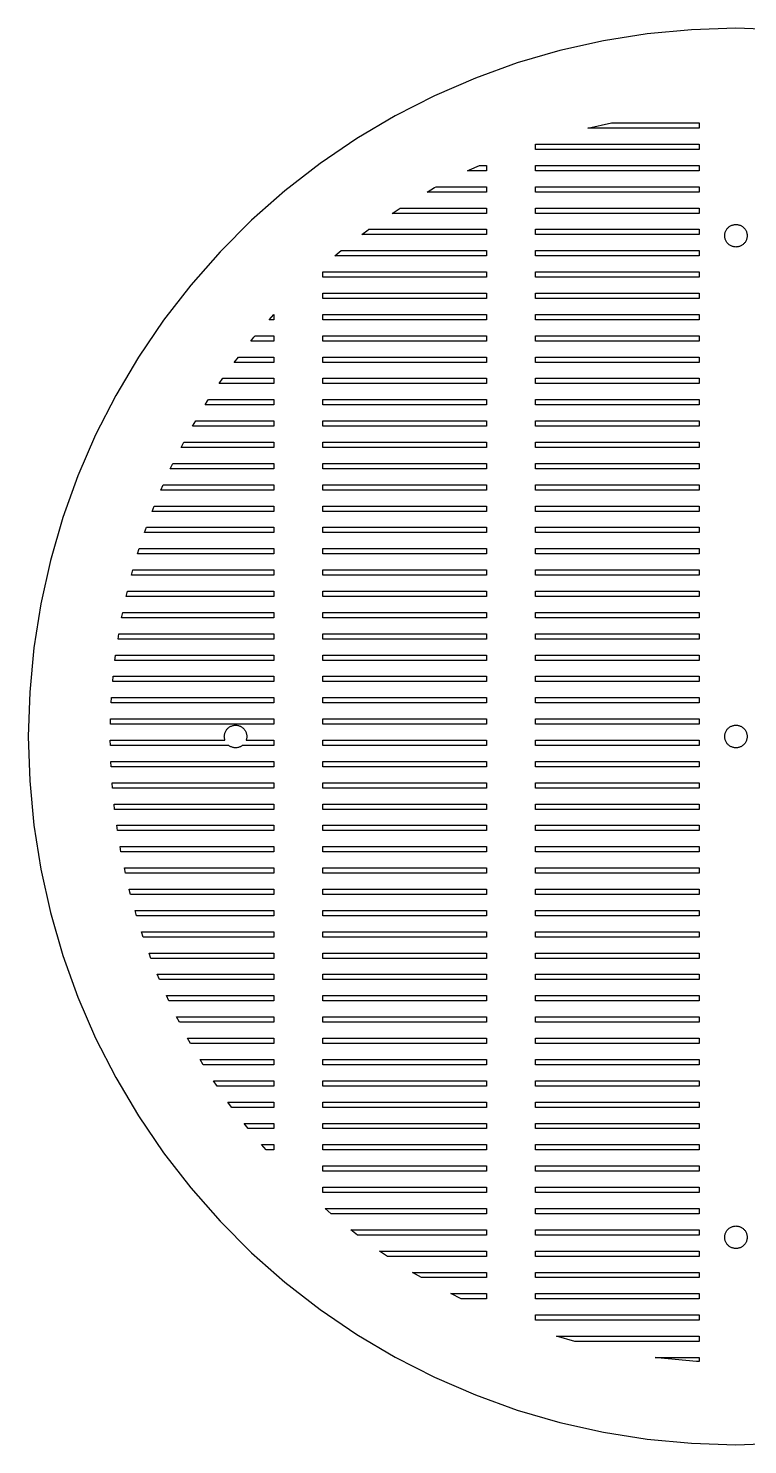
# Model space of a CAD drawing. Header units: metres. Extents: x -173 to 173, y -173 to 173.
# Drawn here: x -173 to 2.9, y -173 to 173 of the extents above; entities that cross this region are included whole.
import ezdxf

# ---------------------------------------------------------------- set-up
doc = ezdxf.new("R2010")
doc.units = ezdxf.units.M

msp = doc.modelspace()

# ---------------------------------------------------------------- linework, layer by layer
for p, q in [((0, 173), (-10.8627, 172.659)), ((10.8627, 172.659), (0, 173)), ((-32.417, 169.936), (-43.0233, 167.565)), ((-21.6826, 171.636), (-32.417, 169.936)), ((-10.8627, 172.659), (-21.6826, 171.636)), ((-43.0233, 167.565), (-53.4599, 164.533)), ((-53.4599, 164.533), (-63.6855, 160.851)), ((-63.6855, 160.851), (-73.6598, 156.535)), ((-73.6598, 156.535), (-83.3434, 151.601)), ((-83.3434, 151.601), (-92.698, 146.069)), ((-36.2297, 148.6), (-30.4139, 149.9)), ((-30.4139, 149.9), (-9, 149.9)), ((-9, 149.9), (-9, 148.6)), ((-92.698, 146.069), (-101.687, 139.96)), ((-9, 148.6), (-36.2297, 148.6)), ((-49, 143.4), (-49, 144.7)), ((-49, 144.7), (-9, 144.7)), ((-9, 143.4), (-49, 143.4)), ((-9, 144.7), (-9, 143.4)), ((-101.687, 139.96), (-110.274, 133.299)), ((-65.6124, 138.2), (-65.1442, 138.439)), ((-65.1442, 138.439), (-62.6913, 139.5)), ((-62.6913, 139.5), (-61, 139.5)), ((-61, 139.5), (-61, 138.2)), ((-49, 138.2), (-49, 139.5)), ((-49, 139.5), (-9, 139.5)), ((-9, 139.5), (-9, 138.2)), ((-61, 138.2), (-65.6124, 138.2)), ((-9, 138.2), (-49, 138.2)), ((-110.274, 133.299), (-118.427, 126.112)), ((-75.5259, 133), (-73.7083, 134.075)), ((-61, 133), (-75.5259, 133)), ((-73.7083, 134.075), (-73.2666, 134.3)), ((-73.2666, 134.3), (-61, 134.3)), ((-61, 134.3), (-61, 133)), ((-49, 133), (-49, 134.3)), ((-49, 134.3), (-9, 134.3)), ((-9, 133), (-49, 133)), ((-9, 134.3), (-9, 133)), ((-84.0153, 127.8), (-82.1024, 129.1)), ((-82.1024, 129.1), (-61, 129.1)), ((-61, 129.1), (-61, 127.8)), ((-49, 127.8), (-49, 129.1)), ((-49, 129.1), (-9, 129.1)), ((-9, 129.1), (-9, 127.8)), ((-118.427, 126.112), (-126.112, 118.427)), ((-61, 127.8), (-84.0153, 127.8)), ((-9, 127.8), (-49, 127.8)), ((-1.61641, 124.554), (-1.47351, 124.651)), ((-1.47351, 124.651), (-1.32481, 124.739)), ((-1.32481, 124.739), (-1.17088, 124.818)), ((-1.17088, 124.818), (-1.01233, 124.886)), ((-1.01233, 124.886), (-0.849792, 124.945)), ((-0.849792, 124.945), (-0.683884, 124.993)), ((-0.683884, 124.993), (-0.515289, 125.031)), ((-0.515289, 125.031), (-0.344666, 125.058)), ((-0.344666, 125.058), (-0.172668, 125.074)), ((-0.172668, 125.074), (0, 125.079)), ((0, 125.079), (0.172668, 125.074)), ((0.172668, 125.074), (0.344666, 125.058)), ((0.344666, 125.058), (0.515289, 125.031)), ((0.515289, 125.031), (0.683884, 124.993)), ((0.683884, 124.993), (0.849792, 124.945)), ((0.849792, 124.945), (1.01233, 124.886)), ((1.01233, 124.886), (1.17088, 124.818)), ((1.17088, 124.818), (1.32481, 124.739)), ((1.32481, 124.739), (1.47351, 124.651)), ((1.47351, 124.651), (1.61641, 124.554)), ((-91.4519, 122.6), (-89.9311, 123.78)), ((-61, 122.6), (-91.4519, 122.6)), ((-89.9311, 123.78), (-89.754, 123.9)), ((-89.754, 123.9), (-61, 123.9)), ((-61, 123.9), (-61, 122.6)), ((-49, 122.6), (-49, 123.9)), ((-49, 123.9), (-9, 123.9)), ((-9, 122.6), (-49, 122.6)), ((-9, 123.9), (-9, 122.6)), ((-2.75, 122.329), (-2.74457, 122.502)), ((-2.74457, 122.157), (-2.75, 122.329)), ((-2.74457, 122.502), (-2.7283, 122.674)), ((-2.7283, 121.985), (-2.74457, 122.157)), ((-2.7283, 122.674), (-2.70128, 122.845)), ((-2.70128, 121.814), (-2.7283, 121.985)), ((-2.70128, 122.845), (-2.66359, 123.013)), ((-2.66359, 121.646), (-2.70128, 121.814)), ((-2.66359, 123.013), (-2.6154, 123.179)), ((-2.6154, 121.48), (-2.66359, 121.646)), ((-2.6154, 123.179), (-2.55688, 123.342)), ((-2.55688, 121.317), (-2.6154, 121.48)), ((-2.55688, 123.342), (-2.48827, 123.5)), ((-2.48827, 121.159), (-2.55688, 121.317)), ((-2.48827, 123.5), (-2.40984, 123.654)), ((-2.40984, 121.005), (-2.48827, 121.159)), ((-2.40984, 123.654), (-2.3219, 123.803)), ((-2.3219, 123.803), (-2.22479, 123.946)), ((-2.22479, 123.946), (-2.1189, 124.082)), ((-2.1189, 124.082), (-2.00465, 124.212)), ((-2.00465, 124.212), (-1.88249, 124.334)), ((-1.88249, 124.334), (-1.75291, 124.448)), ((-1.75291, 124.448), (-1.61641, 124.554)), ((1.61641, 124.554), (1.75291, 124.448)), ((1.75291, 124.448), (1.88249, 124.334)), ((1.88249, 124.334), (2.00465, 124.212)), ((2.00465, 124.212), (2.1189, 124.082)), ((2.1189, 124.082), (2.22479, 123.946)), ((2.22479, 123.946), (2.3219, 123.803)), ((2.3219, 123.803), (2.40984, 123.654)), ((2.40984, 123.654), (2.48827, 123.5)), ((2.48827, 121.159), (2.40984, 121.005)), ((2.48827, 123.5), (2.55688, 123.342)), ((2.55688, 121.317), (2.48827, 121.159)), ((2.55688, 123.342), (2.6154, 123.179)), ((2.6154, 121.48), (2.55688, 121.317)), ((2.6154, 123.179), (2.66359, 123.013)), ((2.66359, 121.646), (2.6154, 121.48)), ((2.66359, 123.013), (2.70128, 122.845)), ((2.70128, 121.814), (2.66359, 121.646)), ((2.70128, 122.845), (2.7283, 122.674)), ((2.7283, 121.985), (2.70128, 121.814)), ((2.7283, 122.674), (2.74457, 122.502)), ((2.74457, 122.157), (2.7283, 121.985)), ((2.74457, 122.502), (2.75, 122.329)), ((2.75, 122.329), (2.74457, 122.157)), ((-126.112, 118.427), (-133.299, 110.274)), ((-98.08, 117.4), (-97.5259, 117.889)), ((-97.5259, 117.889), (-96.4797, 118.7)), ((-96.4797, 118.7), (-61, 118.7)), ((-61, 118.7), (-61, 117.4)), ((-49, 117.4), (-49, 118.7)), ((-49, 118.7), (-9, 118.7)), ((-9, 118.7), (-9, 117.4)), ((-2.3219, 120.856), (-2.40984, 121.005)), ((-2.22479, 120.713), (-2.3219, 120.856)), ((-2.1189, 120.577), (-2.22479, 120.713)), ((-2.00465, 120.447), (-2.1189, 120.577)), ((-1.88249, 120.325), (-2.00465, 120.447)), ((-1.75291, 120.211), (-1.88249, 120.325)), ((-1.61641, 120.105), (-1.75291, 120.211)), ((-1.47351, 120.008), (-1.61641, 120.105)), ((-1.32481, 119.92), (-1.47351, 120.008)), ((-1.17088, 119.841), (-1.32481, 119.92)), ((-1.01233, 119.773), (-1.17088, 119.841)), ((-0.849792, 119.714), (-1.01233, 119.773)), ((-0.683884, 119.666), (-0.849792, 119.714)), ((-0.515289, 119.628), (-0.683884, 119.666)), ((-0.344666, 119.601), (-0.515289, 119.628)), ((-0.172668, 119.585), (-0.344666, 119.601)), ((0, 119.579), (-0.172668, 119.585)), ((0.172668, 119.585), (0, 119.579)), ((0.344666, 119.601), (0.172668, 119.585)), ((0.515289, 119.628), (0.344666, 119.601)), ((0.683884, 119.666), (0.515289, 119.628)), ((0.849792, 119.714), (0.683884, 119.666)), ((1.01233, 119.773), (0.849792, 119.714)), ((1.17088, 119.841), (1.01233, 119.773)), ((1.32481, 119.92), (1.17088, 119.841)), ((1.47351, 120.008), (1.32481, 119.92)), ((1.61641, 120.105), (1.47351, 120.008)), ((1.75291, 120.211), (1.61641, 120.105)), ((1.88249, 120.325), (1.75291, 120.211)), ((2.00465, 120.447), (1.88249, 120.325)), ((2.1189, 120.577), (2.00465, 120.447)), ((2.22479, 120.713), (2.1189, 120.577)), ((2.3219, 120.856), (2.22479, 120.713)), ((2.40984, 121.005), (2.3219, 120.856)), ((-61, 117.4), (-98.08, 117.4)), ((-9, 117.4), (-49, 117.4)), ((-101, 112.2), (-101, 113.5)), ((-101, 113.5), (-61, 113.5)), ((-61, 112.2), (-101, 112.2)), ((-61, 113.5), (-61, 112.2)), ((-49, 112.2), (-49, 113.5)), ((-49, 113.5), (-9, 113.5)), ((-9, 112.2), (-49, 112.2)), ((-9, 113.5), (-9, 112.2)), ((-133.299, 110.274), (-139.96, 101.687)), ((-101, 107), (-101, 108.3)), ((-101, 108.3), (-61, 108.3)), ((-61, 108.3), (-61, 107)), ((-49, 107), (-49, 108.3)), ((-49, 108.3), (-9, 108.3)), ((-9, 108.3), (-9, 107)), ((-61, 107), (-101, 107)), ((-9, 107), (-49, 107)), ((-139.96, 101.687), (-146.069, 92.698)), ((-114.12, 101.8), (-113, 103.071)), ((-113, 101.8), (-114.12, 101.8)), ((-113, 103.071), (-113, 101.8)), ((-101, 101.8), (-101, 103.1)), ((-101, 103.1), (-61, 103.1)), ((-61, 101.8), (-101, 101.8)), ((-61, 103.1), (-61, 101.8)), ((-49, 101.8), (-49, 103.1)), ((-49, 103.1), (-9, 103.1)), ((-9, 101.8), (-49, 101.8)), ((-9, 103.1), (-9, 101.8)), ((-118.607, 96.6), (-117.889, 97.5259)), ((-117.889, 97.5259), (-117.559, 97.9)), ((-117.559, 97.9), (-113, 97.9)), ((-113, 97.9), (-113, 96.6)), ((-101, 96.6), (-101, 97.9)), ((-101, 97.9), (-61, 97.9)), ((-61, 97.9), (-61, 96.6)), ((-49, 96.6), (-49, 97.9)), ((-49, 97.9), (-9, 97.9)), ((-9, 97.9), (-9, 96.6)), ((-113, 96.6), (-118.607, 96.6)), ((-61, 96.6), (-101, 96.6)), ((-9, 96.6), (-49, 96.6)), ((-146.069, 92.698), (-151.601, 83.3434)), ((-122.64, 91.4), (-121.632, 92.7)), ((-113, 91.4), (-122.64, 91.4)), ((-121.632, 92.7), (-113, 92.7)), ((-113, 92.7), (-113, 91.4)), ((-101, 91.4), (-101, 92.7)), ((-101, 92.7), (-61, 92.7)), ((-61, 91.4), (-101, 91.4)), ((-61, 92.7), (-61, 91.4)), ((-49, 91.4), (-49, 92.7)), ((-49, 92.7), (-9, 92.7)), ((-9, 91.4), (-49, 91.4)), ((-9, 92.7), (-9, 91.4)), ((-126.315, 86.2), (-125.432, 87.5)), ((-125.432, 87.5), (-113, 87.5)), ((-113, 87.5), (-113, 86.2)), ((-101, 86.2), (-101, 87.5)), ((-101, 87.5), (-61, 87.5)), ((-61, 87.5), (-61, 86.2)), ((-49, 86.2), (-49, 87.5)), ((-49, 87.5), (-9, 87.5)), ((-9, 87.5), (-9, 86.2)), ((-151.601, 83.3434), (-156.535, 73.6598)), ((-113, 86.2), (-126.315, 86.2)), ((-61, 86.2), (-101, 86.2)), ((-9, 86.2), (-49, 86.2)), ((-129.763, 81), (-129.182, 81.9815)), ((-113, 81), (-129.763, 81)), ((-129.182, 81.9815), (-128.966, 82.3)), ((-128.966, 82.3), (-113, 82.3)), ((-113, 82.3), (-113, 81)), ((-101, 81), (-101, 82.3)), ((-101, 82.3), (-61, 82.3)), ((-61, 81), (-101, 81)), ((-61, 82.3), (-61, 81)), ((-49, 81), (-49, 82.3)), ((-49, 82.3), (-9, 82.3)), ((-9, 81), (-49, 81)), ((-9, 82.3), (-9, 81)), ((-132.838, 75.8), (-132.069, 77.1)), ((-132.069, 77.1), (-113, 77.1)), ((-113, 77.1), (-113, 75.8)), ((-101, 75.8), (-101, 77.1)), ((-101, 77.1), (-61, 77.1)), ((-61, 77.1), (-61, 75.8)), ((-49, 75.8), (-49, 77.1)), ((-49, 77.1), (-9, 77.1)), ((-9, 77.1), (-9, 75.8)), ((-156.535, 73.6598), (-160.851, 63.6855)), ((-113, 75.8), (-132.838, 75.8)), ((-61, 75.8), (-101, 75.8)), ((-9, 75.8), (-49, 75.8)), ((-135.659, 70.6), (-134.996, 71.9)), ((-113, 70.6), (-135.659, 70.6)), ((-134.996, 71.9), (-113, 71.9)), ((-113, 71.9), (-113, 70.6)), ((-101, 70.6), (-101, 71.9)), ((-101, 71.9), (-61, 71.9)), ((-61, 70.6), (-101, 70.6)), ((-61, 71.9), (-61, 70.6)), ((-49, 70.6), (-49, 71.9)), ((-49, 71.9), (-9, 71.9)), ((-9, 70.6), (-49, 70.6)), ((-9, 71.9), (-9, 70.6)), ((-138.308, 65.4), (-137.646, 66.7)), ((-137.646, 66.7), (-113, 66.7)), ((-113, 66.7), (-113, 65.4)), ((-101, 65.4), (-101, 66.7)), ((-101, 66.7), (-61, 66.7)), ((-61, 66.7), (-61, 65.4)), ((-49, 65.4), (-49, 66.7)), ((-49, 66.7), (-9, 66.7)), ((-9, 66.7), (-9, 65.4)), ((-160.851, 63.6855), (-164.533, 53.4599)), ((-113, 65.4), (-138.308, 65.4)), ((-61, 65.4), (-101, 65.4)), ((-9, 65.4), (-49, 65.4)), ((-140.578, 60.2), (-140.016, 61.5)), ((-113, 60.2), (-140.578, 60.2)), ((-140.016, 61.5), (-113, 61.5)), ((-113, 61.5), (-113, 60.2)), ((-101, 60.2), (-101, 61.5)), ((-101, 61.5), (-61, 61.5)), ((-61, 60.2), (-101, 60.2)), ((-61, 61.5), (-61, 60.2)), ((-49, 60.2), (-49, 61.5)), ((-49, 61.5), (-9, 61.5)), ((-9, 60.2), (-49, 60.2)), ((-9, 61.5), (-9, 60.2)), ((-142.732, 55), (-142.264, 56.3)), ((-142.264, 56.3), (-113, 56.3)), ((-113, 56.3), (-113, 55)), ((-101, 55), (-101, 56.3)), ((-101, 56.3), (-61, 56.3)), ((-61, 56.3), (-61, 55)), ((-49, 55), (-49, 56.3)), ((-49, 56.3), (-9, 56.3)), ((-9, 56.3), (-9, 55)), ((-164.533, 53.4599), (-167.565, 43.0233)), ((-113, 55), (-142.732, 55)), ((-61, 55), (-101, 55)), ((-9, 55), (-49, 55)), ((-144.604, 49.8), (-144.136, 51.1)), ((-113, 49.8), (-144.604, 49.8)), ((-144.136, 51.1), (-113, 51.1)), ((-113, 51.1), (-113, 49.8)), ((-101, 49.8), (-101, 51.1)), ((-101, 51.1), (-61, 51.1)), ((-61, 49.8), (-101, 49.8)), ((-61, 51.1), (-61, 49.8)), ((-49, 49.8), (-49, 51.1)), ((-49, 51.1), (-9, 51.1)), ((-9, 49.8), (-49, 49.8)), ((-9, 51.1), (-9, 49.8)), ((-146.29, 44.6), (-145.912, 45.9)), ((-145.912, 45.9), (-113, 45.9)), ((-113, 45.9), (-113, 44.6)), ((-101, 44.6), (-101, 45.9)), ((-101, 45.9), (-61, 45.9)), ((-61, 45.9), (-61, 44.6)), ((-49, 45.9), (-9, 45.9)), ((-49, 44.6), (-49, 45.9)), ((-9, 45.9), (-9, 44.6)), ((-167.565, 43.0233), (-169.936, 32.417)), ((-113, 44.6), (-146.29, 44.6)), ((-61, 44.6), (-101, 44.6)), ((-9, 44.6), (-49, 44.6)), ((-147.801, 39.4), (-147.423, 40.7)), ((-113, 39.4), (-147.801, 39.4)), ((-147.423, 40.7), (-113, 40.7)), ((-113, 40.7), (-113, 39.4)), ((-101, 39.4), (-101, 40.7)), ((-101, 40.7), (-61, 40.7)), ((-61, 39.4), (-101, 39.4)), ((-61, 40.7), (-61, 39.4)), ((-49, 39.4), (-49, 40.7)), ((-49, 40.7), (-9, 40.7)), ((-9, 39.4), (-49, 39.4)), ((-9, 40.7), (-9, 39.4)), ((-149.054, 34.2), (-148.763, 35.5)), ((-148.763, 35.5), (-113, 35.5)), ((-113, 35.5), (-113, 34.2)), ((-101, 34.2), (-101, 35.5)), ((-101, 35.5), (-61, 35.5)), ((-61, 35.5), (-61, 34.2)), ((-49, 34.2), (-49, 35.5)), ((-49, 35.5), (-9, 35.5)), ((-9, 35.5), (-9, 34.2)), ((-169.936, 32.417), (-171.636, 21.6826)), ((-113, 34.2), (-149.054, 34.2)), ((-61, 34.2), (-101, 34.2)), ((-9, 34.2), (-49, 34.2)), ((-150.216, 29), (-149.925, 30.3)), ((-113, 29), (-150.216, 29)), ((-149.925, 30.3), (-113, 30.3)), ((-113, 30.3), (-113, 29)), ((-101, 29), (-101, 30.3)), ((-101, 30.3), (-61, 30.3)), ((-61, 29), (-101, 29)), ((-61, 30.3), (-61, 29)), ((-49, 29), (-49, 30.3)), ((-49, 30.3), (-9, 30.3)), ((-9, 29), (-49, 29)), ((-9, 30.3), (-9, 29)), ((-151.061, 23.8), (-150.855, 25.1)), ((-150.855, 25.1), (-113, 25.1)), ((-113, 25.1), (-113, 23.8)), ((-101, 23.8), (-101, 25.1)), ((-101, 25.1), (-61, 25.1)), ((-61, 25.1), (-61, 23.8)), ((-49, 23.8), (-49, 25.1)), ((-49, 25.1), (-9, 25.1)), ((-9, 25.1), (-9, 23.8)), ((-171.636, 21.6826), (-172.659, 10.8627)), ((-113, 23.8), (-151.061, 23.8)), ((-61, 23.8), (-101, 23.8)), ((-9, 23.8), (-49, 23.8)), ((-151.848, 18.6), (-151.794, 19.176)), ((-113, 18.6), (-151.848, 18.6)), ((-151.794, 19.176), (-151.679, 19.9)), ((-151.679, 19.9), (-113, 19.9)), ((-113, 19.9), (-113, 18.6)), ((-101, 19.9), (-61, 19.9)), ((-101, 18.6), (-101, 19.9)), ((-61, 18.6), (-101, 18.6)), ((-61, 19.9), (-61, 18.6)), ((-49, 18.6), (-49, 19.9)), ((-49, 19.9), (-9, 19.9)), ((-9, 18.6), (-49, 18.6)), ((-9, 19.9), (-9, 18.6)), ((-152.34, 13.4), (-152.217, 14.7)), ((-152.217, 14.7), (-113, 14.7)), ((-113, 14.7), (-113, 13.4)), ((-101, 14.7), (-61, 14.7)), ((-101, 13.4), (-101, 14.7)), ((-61, 14.7), (-61, 13.4)), ((-49, 13.4), (-49, 14.7)), ((-49, 14.7), (-9, 14.7)), ((-9, 14.7), (-9, 13.4)), ((-172.659, 10.8627), (-173, 0)), ((-113, 13.4), (-152.34, 13.4)), ((-61, 13.4), (-101, 13.4)), ((-9, 13.4), (-49, 13.4)), ((-152.742, 8.2), (-152.701, 9.5)), ((-113, 8.2), (-152.742, 8.2)), ((-152.701, 9.5), (-113, 9.5)), ((-113, 9.5), (-113, 8.2)), ((-101, 8.2), (-101, 9.5)), ((-101, 9.5), (-61, 9.5)), ((-61, 8.2), (-101, 8.2)), ((-61, 9.5), (-61, 8.2)), ((-49, 8.2), (-49, 9.5)), ((-49, 9.5), (-9, 9.5)), ((-9, 8.2), (-49, 8.2)), ((-9, 9.5), (-9, 8.2)), ((-152.906, 3), (-152.865, 4.29999)), ((-152.865, 4.29999), (-113, 4.29999)), ((-113, 4.29999), (-113, 3)), ((-101, 3), (-101, 4.29999)), ((-101, 4.29999), (-61, 4.29999)), ((-61, 4.29999), (-61, 3)), ((-49, 3), (-49, 4.29999)), ((-49, 4.29999), (-9, 4.29999)), ((-9, 4.29999), (-9, 3)), ((-173, 0), (-172.659, -10.8627)), ((-113, 3), (-152.906, 3)), ((-125.079, 0), (-125.074, 0.172668)), ((-125.074, -0.172668), (-125.079, 0)), ((-125.074, 0.172668), (-125.058, 0.344666)), ((-125.058, 0.344666), (-125.031, 0.515289)), ((-125.031, 0.515289), (-124.993, 0.683884)), ((-124.993, 0.683884), (-124.945, 0.849792)), ((-124.945, 0.849792), (-124.886, 1.01233)), ((-124.886, 1.01233), (-124.818, 1.17088)), ((-124.818, 1.17088), (-124.739, 1.32481)), ((-124.739, 1.32481), (-124.651, 1.47351)), ((-124.651, 1.47351), (-124.554, 1.61641)), ((-124.554, 1.61641), (-124.448, 1.75291)), ((-124.448, 1.75291), (-124.334, 1.88249)), ((-124.334, 1.88249), (-124.212, 2.00465)), ((-124.212, 2.00465), (-124.082, 2.1189)), ((-124.082, 2.1189), (-123.946, 2.22479)), ((-123.946, 2.22479), (-123.803, 2.3219)), ((-123.803, 2.3219), (-123.654, 2.40984)), ((-123.654, 2.40984), (-123.5, 2.48827)), ((-123.5, 2.48827), (-123.342, 2.55688)), ((-123.342, 2.55688), (-123.179, 2.6154)), ((-123.179, 2.6154), (-123.013, 2.66359)), ((-123.013, 2.66359), (-122.845, 2.70128)), ((-122.845, 2.70128), (-122.674, 2.7283)), ((-122.674, 2.7283), (-122.502, 2.74457)), ((-122.502, 2.74457), (-122.329, 2.75)), ((-122.329, 2.75), (-122.157, 2.74457)), ((-122.157, 2.74457), (-121.985, 2.7283)), ((-121.985, 2.7283), (-121.814, 2.70128)), ((-121.814, 2.70128), (-121.646, 2.66359)), ((-121.646, 2.66359), (-121.48, 2.6154)), ((-121.48, 2.6154), (-121.317, 2.55688)), ((-121.317, 2.55688), (-121.159, 2.48827)), ((-121.159, 2.48827), (-121.005, 2.40984)), ((-121.005, 2.40984), (-120.856, 2.3219)), ((-120.856, 2.3219), (-120.713, 2.22479)), ((-120.713, 2.22479), (-120.577, 2.1189)), ((-120.577, 2.1189), (-120.447, 2.00465)), ((-120.447, 2.00465), (-120.325, 1.88249)), ((-120.325, 1.88249), (-120.211, 1.75291)), ((-120.211, 1.75291), (-120.105, 1.61641)), ((-120.105, 1.61641), (-120.008, 1.47351)), ((-120.008, 1.47351), (-119.92, 1.32481)), ((-119.92, 1.32481), (-119.841, 1.17088)), ((-119.841, 1.17088), (-119.773, 1.01233)), ((-119.773, 1.01233), (-119.714, 0.849792)), ((-119.714, 0.849792), (-119.666, 0.683884)), ((-119.666, 0.683884), (-119.628, 0.515289)), ((-119.628, 0.515289), (-119.601, 0.344666)), ((-119.601, 0.344666), (-119.585, 0.172668)), ((-119.585, 0.172668), (-119.579, 0)), ((-119.579, 0), (-119.585, -0.172668)), ((-61, 3), (-101, 3)), ((-9, 3), (-49, 3)), ((-2.75, 0), (-2.74457, 0.172668)), ((-2.74457, -0.172668), (-2.75, 0)), ((-2.74457, 0.172668), (-2.7283, 0.344666)), ((-2.7283, 0.344666), (-2.70128, 0.515289)), ((-2.70128, 0.515289), (-2.66359, 0.683884)), ((-2.66359, 0.683884), (-2.6154, 0.849792)), ((-2.6154, 0.849792), (-2.55688, 1.01233)), ((-2.55688, 1.01233), (-2.48827, 1.17088)), ((-2.48827, 1.17088), (-2.40984, 1.32481)), ((-2.40984, 1.32481), (-2.3219, 1.47351)), ((-2.3219, 1.47351), (-2.22479, 1.61641)), ((-2.22479, 1.61641), (-2.1189, 1.75291)), ((-2.1189, 1.75291), (-2.00465, 1.88249)), ((-2.00465, 1.88249), (-1.88249, 2.00465)), ((-1.88249, 2.00465), (-1.75291, 2.1189)), ((-1.75291, 2.1189), (-1.61641, 2.22479)), ((-1.61641, 2.22479), (-1.47351, 2.3219)), ((-1.47351, 2.3219), (-1.32481, 2.40984)), ((-1.32481, 2.40984), (-1.17088, 2.48827)), ((-1.17088, 2.48827), (-1.01233, 2.55688)), ((-1.01233, 2.55688), (-0.849792, 2.6154)), ((-0.849792, 2.6154), (-0.683884, 2.66359)), ((-0.683884, 2.66359), (-0.515289, 2.70128)), ((-0.515289, 2.70128), (-0.344666, 2.7283)), ((-0.344666, 2.7283), (-0.172668, 2.74457)), ((-0.172668, 2.74457), (0, 2.75)), ((0, 2.75), (0.172668, 2.74457)), ((0.172668, 2.74457), (0.344666, 2.7283)), ((0.344666, 2.7283), (0.515289, 2.70128)), ((0.515289, 2.70128), (0.683884, 2.66359)), ((0.683884, 2.66359), (0.849792, 2.6154)), ((0.849792, 2.6154), (1.01233, 2.55688)), ((1.01233, 2.55688), (1.17088, 2.48827)), ((1.17088, 2.48827), (1.32481, 2.40984)), ((1.32481, 2.40984), (1.47351, 2.3219)), ((1.47351, 2.3219), (1.61641, 2.22479)), ((1.61641, 2.22479), (1.75291, 2.1189)), ((1.75291, 2.1189), (1.88249, 2.00465)), ((1.88249, 2.00465), (2.00465, 1.88249)), ((2.00465, 1.88249), (2.1189, 1.75291)), ((2.1189, 1.75291), (2.22479, 1.61641)), ((2.22479, 1.61641), (2.3219, 1.47351)), ((2.3219, 1.47351), (2.40984, 1.32481)), ((2.40984, 1.32481), (2.48827, 1.17088)), ((2.48827, 1.17088), (2.55688, 1.01233)), ((2.55688, 1.01233), (2.6154, 0.849792)), ((2.6154, 0.849792), (2.66359, 0.683884)), ((2.66359, 0.683884), (2.70128, 0.515289)), ((2.70128, 0.515289), (2.7283, 0.344666)), ((2.7283, 0.344666), (2.74457, 0.172668)), ((2.74457, 0.172668), (2.75, 0)), ((2.75, 0), (2.74457, -0.172668)), ((-152.931, -2.2), (-152.972, -0.899994)), ((-152.972, -0.899994), (-124.927, -0.899994)), ((-123.978, -2.2), (-152.931, -2.2)), ((-125.058, -0.344666), (-125.074, -0.172668)), ((-125.031, -0.515289), (-125.058, -0.344666)), ((-124.993, -0.683884), (-125.031, -0.515289)), ((-124.945, -0.849792), (-124.993, -0.683884)), ((-124.927, -0.899994), (-124.945, -0.849792)), ((-123.946, -2.22479), (-123.978, -2.2)), ((-123.803, -2.3219), (-123.946, -2.22479)), ((-123.654, -2.40984), (-123.803, -2.3219)), ((-123.5, -2.48827), (-123.654, -2.40984)), ((-123.342, -2.55688), (-123.5, -2.48827)), ((-123.179, -2.6154), (-123.342, -2.55688)), ((-123.013, -2.66359), (-123.179, -2.6154)), ((-122.845, -2.70128), (-123.013, -2.66359)), ((-122.674, -2.7283), (-122.845, -2.70128)), ((-122.502, -2.74457), (-122.674, -2.7283)), ((-122.329, -2.75), (-122.502, -2.74457)), ((-122.157, -2.74457), (-122.329, -2.75)), ((-121.985, -2.7283), (-122.157, -2.74457)), ((-121.814, -2.70128), (-121.985, -2.7283)), ((-121.646, -2.66359), (-121.814, -2.70128)), ((-121.48, -2.6154), (-121.646, -2.66359)), ((-121.317, -2.55688), (-121.48, -2.6154)), ((-121.159, -2.48827), (-121.317, -2.55688)), ((-121.005, -2.40984), (-121.159, -2.48827)), ((-120.856, -2.3219), (-121.005, -2.40984)), ((-120.713, -2.22479), (-120.856, -2.3219)), ((-120.681, -2.2), (-120.713, -2.22479)), ((-113, -2.2), (-120.681, -2.2)), ((-119.714, -0.849792), (-119.732, -0.899994)), ((-119.732, -0.899994), (-113, -0.899994)), ((-119.666, -0.683884), (-119.714, -0.849792)), ((-119.628, -0.515289), (-119.666, -0.683884)), ((-119.601, -0.344666), (-119.628, -0.515289)), ((-119.585, -0.172668), (-119.601, -0.344666)), ((-113, -0.899994), (-113, -2.2)), ((-101, -2.2), (-101, -0.899994)), ((-101, -0.899994), (-61, -0.899994)), ((-61, -2.2), (-101, -2.2)), ((-61, -0.899994), (-61, -2.2)), ((-49, -2.2), (-49, -0.899994)), ((-49, -0.899994), (-9, -0.899994)), ((-9, -2.2), (-49, -2.2)), ((-9, -0.899994), (-9, -2.2)), ((-2.7283, -0.344666), (-2.74457, -0.172668)), ((-2.70128, -0.515289), (-2.7283, -0.344666)), ((-2.66359, -0.683884), (-2.70128, -0.515289)), ((-2.6154, -0.849792), (-2.66359, -0.683884)), ((-2.55688, -1.01233), (-2.6154, -0.849792)), ((-2.48827, -1.17088), (-2.55688, -1.01233)), ((-2.40984, -1.32481), (-2.48827, -1.17088)), ((-2.3219, -1.47351), (-2.40984, -1.32481)), ((-2.22479, -1.61641), (-2.3219, -1.47351)), ((-2.1189, -1.75291), (-2.22479, -1.61641)), ((-2.00465, -1.88249), (-2.1189, -1.75291)), ((-1.88249, -2.00465), (-2.00465, -1.88249)), ((-1.75291, -2.1189), (-1.88249, -2.00465)), ((-1.61641, -2.22479), (-1.75291, -2.1189)), ((-1.47351, -2.3219), (-1.61641, -2.22479)), ((-1.32481, -2.40984), (-1.47351, -2.3219)), ((-1.17088, -2.48827), (-1.32481, -2.40984)), ((-1.01233, -2.55688), (-1.17088, -2.48827)), ((-0.849792, -2.6154), (-1.01233, -2.55688)), ((-0.683884, -2.66359), (-0.849792, -2.6154)), ((-0.515289, -2.70128), (-0.683884, -2.66359)), ((-0.344666, -2.7283), (-0.515289, -2.70128)), ((-0.172668, -2.74457), (-0.344666, -2.7283)), ((0, -2.75), (-0.172668, -2.74457)), ((0.172668, -2.74457), (0, -2.75)), ((0.344666, -2.7283), (0.172668, -2.74457)), ((0.515289, -2.70128), (0.344666, -2.7283)), ((0.683884, -2.66359), (0.515289, -2.70128)), ((0.849792, -2.6154), (0.683884, -2.66359)), ((1.01233, -2.55688), (0.849792, -2.6154)), ((1.17088, -2.48827), (1.01233, -2.55688)), ((1.32481, -2.40984), (1.17088, -2.48827)), ((1.47351, -2.3219), (1.32481, -2.40984)), ((1.61641, -2.22479), (1.47351, -2.3219)), ((1.75291, -2.1189), (1.61641, -2.22479)), ((1.88249, -2.00465), (1.75291, -2.1189)), ((2.00465, -1.88249), (1.88249, -2.00465)), ((2.1189, -1.75291), (2.00465, -1.88249)), ((2.22479, -1.61641), (2.1189, -1.75291)), ((2.3219, -1.47351), (2.22479, -1.61641)), ((2.40984, -1.32481), (2.3219, -1.47351)), ((2.48827, -1.17088), (2.40984, -1.32481)), ((2.55688, -1.01233), (2.48827, -1.17088)), ((2.6154, -0.849792), (2.55688, -1.01233)), ((2.66359, -0.683884), (2.6154, -0.849792)), ((2.70128, -0.515289), (2.66359, -0.683884)), ((2.7283, -0.344666), (2.70128, -0.515289)), ((2.74457, -0.172668), (2.7283, -0.344666)), ((-152.767, -7.39999), (-152.808, -6.09999)), ((-152.808, -6.09999), (-113, -6.09999)), ((-113, -6.09999), (-113, -7.39999)), ((-101, -7.39999), (-101, -6.09999)), ((-101, -6.09999), (-61, -6.09999)), ((-61, -6.09999), (-61, -7.39999)), ((-49, -7.39999), (-49, -6.09999)), ((-49, -6.09999), (-9, -6.09999)), ((-9, -6.09999), (-9, -7.39999)), ((-113, -7.39999), (-152.767, -7.39999)), ((-61, -7.39999), (-101, -7.39999)), ((-9, -7.39999), (-49, -7.39999)), ((-172.659, -10.8627), (-171.636, -21.6826)), ((-152.415, -12.6), (-152.538, -11.3)), ((-152.538, -11.3), (-113, -11.3)), ((-113, -12.6), (-152.415, -12.6)), ((-113, -11.3), (-113, -12.6)), ((-101, -12.6), (-101, -11.3)), ((-101, -11.3), (-61, -11.3)), ((-61, -12.6), (-101, -12.6)), ((-61, -11.3), (-61, -12.6)), ((-49, -12.6), (-49, -11.3)), ((-49, -11.3), (-9, -11.3)), ((-9, -12.6), (-49, -12.6)), ((-9, -11.3), (-9, -12.6)), ((-151.924, -17.8), (-152.047, -16.5)), ((-152.047, -16.5), (-113, -16.5)), ((-113, -16.5), (-113, -17.8)), ((-101, -17.8), (-101, -16.5)), ((-101, -16.5), (-61, -16.5)), ((-61, -16.5), (-61, -17.8)), ((-49, -17.8), (-49, -16.5)), ((-49, -16.5), (-9, -16.5)), ((-9, -16.5), (-9, -17.8)), ((-113, -17.8), (-151.924, -17.8)), ((-61, -17.8), (-101, -17.8)), ((-9, -17.8), (-49, -17.8)), ((-171.636, -21.6826), (-169.936, -32.417)), ((-151.188, -23), (-151.394, -21.7)), ((-151.394, -21.7), (-113, -21.7)), ((-113, -23), (-151.188, -23)), ((-113, -21.7), (-113, -23)), ((-101, -23), (-101, -21.7)), ((-101, -21.7), (-61, -21.7)), ((-61, -23), (-101, -23)), ((-61, -21.7), (-61, -23)), ((-49, -23), (-49, -21.7)), ((-49, -21.7), (-9, -21.7)), ((-9, -23), (-49, -23)), ((-9, -21.7), (-9, -23)), ((-150.364, -28.2), (-150.57, -26.9)), ((-150.57, -26.9), (-113, -26.9)), ((-113, -26.9), (-113, -28.2)), ((-101, -28.2), (-101, -26.9)), ((-101, -26.9), (-61, -26.9)), ((-61, -26.9), (-61, -28.2)), ((-49, -28.2), (-49, -26.9)), ((-49, -26.9), (-9, -26.9)), ((-9, -26.9), (-9, -28.2)), ((-113, -28.2), (-150.364, -28.2)), ((-61, -28.2), (-101, -28.2)), ((-9, -28.2), (-49, -28.2)), ((-169.936, -32.417), (-167.565, -43.0233)), ((-149.233, -33.4), (-149.523, -32.1)), ((-149.523, -32.1), (-113, -32.1)), ((-113, -33.4), (-149.233, -33.4)), ((-113, -32.1), (-113, -33.4)), ((-101, -33.4), (-101, -32.1)), ((-101, -32.1), (-61, -32.1)), ((-61, -33.4), (-101, -33.4)), ((-61, -32.1), (-61, -33.4)), ((-49, -33.4), (-49, -32.1)), ((-49, -32.1), (-9, -32.1)), ((-9, -33.4), (-49, -33.4)), ((-9, -32.1), (-9, -33.4)), ((-148.193, -38.0495), (-148.361, -37.3)), ((-148.361, -37.3), (-113, -37.3)), ((-148.033, -38.6), (-148.193, -38.0495)), ((-113, -37.3), (-113, -38.6)), ((-101, -38.6), (-101, -37.3)), ((-101, -37.3), (-61, -37.3)), ((-61, -37.3), (-61, -38.6)), ((-49, -38.6), (-49, -37.3)), ((-49, -37.3), (-9, -37.3)), ((-9, -37.3), (-9, -38.6)), ((-113, -38.6), (-148.033, -38.6)), ((-61, -38.6), (-101, -38.6)), ((-9, -38.6), (-49, -38.6)), ((-167.565, -43.0233), (-164.533, -53.4599)), ((-146.523, -43.8), (-146.9, -42.5)), ((-146.9, -42.5), (-113, -42.5)), ((-113, -43.8), (-146.523, -43.8)), ((-113, -42.5), (-113, -43.8)), ((-101, -43.8), (-101, -42.5)), ((-101, -42.5), (-61, -42.5)), ((-61, -43.8), (-101, -43.8)), ((-61, -42.5), (-61, -43.8)), ((-49, -42.5), (-9, -42.5)), ((-49, -43.8), (-49, -42.5)), ((-9, -43.8), (-49, -43.8)), ((-9, -42.5), (-9, -43.8)), ((-144.892, -49), (-145.36, -47.7)), ((-145.36, -47.7), (-113, -47.7)), ((-113, -47.7), (-113, -49)), ((-101, -49), (-101, -47.7)), ((-101, -47.7), (-61, -47.7)), ((-61, -47.7), (-61, -49)), ((-49, -49), (-49, -47.7)), ((-49, -47.7), (-9, -47.7)), ((-9, -47.7), (-9, -49)), ((-113, -49), (-144.892, -49)), ((-61, -49), (-101, -49)), ((-9, -49), (-49, -49)), ((-164.533, -53.4599), (-160.851, -63.6855)), ((-143.02, -54.2), (-143.488, -52.9)), ((-143.488, -52.9), (-113, -52.9)), ((-113, -54.2), (-143.02, -54.2)), ((-113, -52.9), (-113, -54.2)), ((-101, -54.2), (-101, -52.9)), ((-101, -52.9), (-61, -52.9)), ((-61, -54.2), (-101, -54.2)), ((-61, -52.9), (-61, -54.2)), ((-49, -54.2), (-49, -52.9)), ((-49, -52.9), (-9, -52.9)), ((-9, -54.2), (-49, -54.2)), ((-9, -52.9), (-9, -54.2)), ((-140.924, -59.4), (-141.487, -58.1)), ((-141.487, -58.1), (-113, -58.1)), ((-113, -58.1), (-113, -59.4)), ((-101, -59.4), (-101, -58.1)), ((-101, -58.1), (-61, -58.1)), ((-61, -58.1), (-61, -59.4)), ((-49, -59.4), (-49, -58.1)), ((-49, -58.1), (-9, -58.1)), ((-9, -58.1), (-9, -59.4)), ((-113, -59.4), (-140.924, -59.4)), ((-61, -59.4), (-101, -59.4)), ((-9, -59.4), (-49, -59.4)), ((-160.851, -63.6855), (-156.535, -73.6598)), ((-138.674, -64.6), (-139.237, -63.3)), ((-139.237, -63.3), (-113, -63.3)), ((-113, -64.6), (-138.674, -64.6)), ((-113, -63.3), (-113, -64.6)), ((-101, -64.6), (-101, -63.3)), ((-101, -63.3), (-61, -63.3)), ((-61, -64.6), (-101, -64.6)), ((-61, -63.3), (-61, -64.6)), ((-49, -64.6), (-49, -63.3)), ((-49, -63.3), (-9, -63.3)), ((-9, -64.6), (-49, -64.6)), ((-9, -63.3), (-9, -64.6)), ((-136.066, -69.8), (-136.729, -68.5)), ((-136.729, -68.5), (-113, -68.5)), ((-113, -68.5), (-113, -69.8)), ((-101, -69.8), (-101, -68.5)), ((-101, -68.5), (-61, -68.5)), ((-61, -68.5), (-61, -69.8)), ((-49, -69.8), (-49, -68.5)), ((-49, -68.5), (-9, -68.5)), ((-9, -68.5), (-9, -69.8)), ((-113, -69.8), (-136.066, -69.8)), ((-61, -69.8), (-101, -69.8)), ((-9, -69.8), (-49, -69.8)), ((-156.535, -73.6598), (-151.601, -83.3434)), ((-134.075, -73.7083), (-134.079, -73.7)), ((-134.079, -73.7), (-113, -73.7)), ((-133.311, -75), (-134.075, -73.7083)), ((-113, -75), (-133.311, -75)), ((-113, -73.7), (-113, -75)), ((-101, -75), (-101, -73.7)), ((-101, -73.7), (-61, -73.7)), ((-61, -75), (-101, -75)), ((-61, -73.7), (-61, -75)), ((-49, -75), (-49, -73.7)), ((-49, -73.7), (-9, -73.7)), ((-9, -75), (-49, -75)), ((-9, -73.7), (-9, -75)), ((-130.236, -80.2), (-131.005, -78.9)), ((-131.005, -78.9), (-113, -78.9)), ((-113, -78.9), (-113, -80.2)), ((-101, -80.2), (-101, -78.9)), ((-101, -78.9), (-61, -78.9)), ((-61, -78.9), (-61, -80.2)), ((-49, -80.2), (-49, -78.9)), ((-49, -78.9), (-9, -78.9)), ((-9, -78.9), (-9, -80.2)), ((-113, -80.2), (-130.236, -80.2)), ((-61, -80.2), (-101, -80.2)), ((-9, -80.2), (-49, -80.2)), ((-151.601, -83.3434), (-146.069, -92.698)), ((-126.859, -85.4), (-127.742, -84.1)), ((-127.742, -84.1), (-113, -84.1)), ((-113, -85.4), (-126.859, -85.4)), ((-113, -84.1), (-113, -85.4)), ((-101, -85.4), (-101, -84.1)), ((-101, -84.1), (-61, -84.1)), ((-61, -85.4), (-101, -85.4)), ((-61, -84.1), (-61, -85.4)), ((-49, -85.4), (-49, -84.1)), ((-49, -84.1), (-9, -84.1)), ((-9, -85.4), (-49, -85.4)), ((-9, -84.1), (-9, -85.4)), ((-123.78, -89.9311), (-124.209, -89.3)), ((-124.209, -89.3), (-113, -89.3)), ((-123.261, -90.6), (-123.78, -89.9311)), ((-113, -89.3), (-113, -90.6)), ((-101, -90.6), (-101, -89.3)), ((-101, -89.3), (-61, -89.3)), ((-61, -89.3), (-61, -90.6)), ((-49, -90.6), (-49, -89.3)), ((-49, -89.3), (-9, -89.3)), ((-9, -89.3), (-9, -90.6)), ((-146.069, -92.698), (-139.96, -101.687)), ((-113, -90.6), (-123.261, -90.6)), ((-61, -90.6), (-101, -90.6)), ((-9, -90.6), (-49, -90.6)), ((-119.227, -95.8), (-120.236, -94.5)), ((-120.236, -94.5), (-113, -94.5)), ((-113, -95.8), (-119.227, -95.8)), ((-113, -94.5), (-113, -95.8)), ((-101, -95.8), (-101, -94.5)), ((-101, -94.5), (-61, -94.5)), ((-61, -95.8), (-101, -95.8)), ((-61, -94.5), (-61, -95.8)), ((-49, -95.8), (-49, -94.5)), ((-49, -94.5), (-9, -94.5)), ((-9, -95.8), (-49, -95.8)), ((-9, -94.5), (-9, -95.8)), ((-114.826, -101), (-115.972, -99.7)), ((-115.972, -99.7), (-113, -99.7)), ((-113, -99.7), (-113, -101)), ((-101, -101), (-101, -99.7)), ((-101, -99.7), (-61, -99.7)), ((-61, -99.7), (-61, -101)), ((-49, -101), (-49, -99.7)), ((-49, -99.7), (-9, -99.7)), ((-9, -99.7), (-9, -101)), ((-139.96, -101.687), (-133.299, -110.274)), ((-113, -101), (-114.826, -101)), ((-61, -101), (-101, -101)), ((-9, -101), (-49, -101)), ((-101, -106.2), (-101, -104.9)), ((-101, -104.9), (-61, -104.9)), ((-61, -106.2), (-101, -106.2)), ((-61, -104.9), (-61, -106.2)), ((-49, -106.2), (-49, -104.9)), ((-49, -104.9), (-9, -104.9)), ((-9, -106.2), (-49, -106.2)), ((-9, -104.9), (-9, -106.2)), ((-133.299, -110.274), (-126.112, -118.427)), ((-101, -111.4), (-101, -110.1)), ((-101, -110.1), (-61, -110.1)), ((-61, -110.1), (-61, -111.4)), ((-49, -111.4), (-49, -110.1)), ((-49, -110.1), (-9, -110.1)), ((-9, -110.1), (-9, -111.4)), ((-61, -111.4), (-101, -111.4)), ((-9, -111.4), (-49, -111.4)), ((-98.9874, -116.6), (-100.462, -115.3)), ((-100.462, -115.3), (-61, -115.3)), ((-61, -116.6), (-98.9874, -116.6)), ((-61, -115.3), (-61, -116.6)), ((-49, -116.6), (-49, -115.3)), ((-49, -115.3), (-9, -115.3)), ((-9, -116.6), (-49, -116.6)), ((-9, -115.3), (-9, -116.6)), ((-126.112, -118.427), (-118.427, -126.112)), ((-92.4832, -121.8), (-94.1592, -120.5)), ((-94.1592, -120.5), (-61, -120.5)), ((-61, -120.5), (-61, -121.8)), ((-49, -121.8), (-49, -120.5)), ((-49, -120.5), (-9, -120.5)), ((-9, -120.5), (-9, -121.8)), ((-2.48827, -121.159), (-2.40984, -121.005)), ((-2.40984, -121.005), (-2.3219, -120.856)), ((-2.3219, -120.856), (-2.22479, -120.713)), ((-2.22479, -120.713), (-2.1189, -120.577)), ((-2.1189, -120.577), (-2.00465, -120.447)), ((-2.00465, -120.447), (-1.88249, -120.325)), ((-1.88249, -120.325), (-1.75291, -120.211)), ((-1.75291, -120.211), (-1.61641, -120.105)), ((-1.61641, -120.105), (-1.47351, -120.008)), ((-1.47351, -120.008), (-1.32481, -119.92)), ((-1.32481, -119.92), (-1.17088, -119.841)), ((-1.17088, -119.841), (-1.01233, -119.773)), ((-1.01233, -119.773), (-0.849792, -119.714)), ((-0.849792, -119.714), (-0.683884, -119.666)), ((-0.683884, -119.666), (-0.515289, -119.628)), ((-0.515289, -119.628), (-0.344666, -119.601)), ((-0.344666, -119.601), (-0.172668, -119.585)), ((-0.172668, -119.585), (0, -119.579)), ((0, -119.579), (0.172668, -119.585)), ((0.172668, -119.585), (0.344666, -119.601)), ((0.344666, -119.601), (0.515289, -119.628)), ((0.515289, -119.628), (0.683884, -119.666)), ((0.683884, -119.666), (0.849792, -119.714)), ((0.849792, -119.714), (1.01233, -119.773)), ((1.01233, -119.773), (1.17088, -119.841)), ((1.17088, -119.841), (1.32481, -119.92)), ((1.32481, -119.92), (1.47351, -120.008)), ((1.47351, -120.008), (1.61641, -120.105)), ((1.61641, -120.105), (1.75291, -120.211)), ((1.75291, -120.211), (1.88249, -120.325)), ((1.88249, -120.325), (2.00465, -120.447)), ((2.00465, -120.447), (2.1189, -120.577)), ((2.1189, -120.577), (2.22479, -120.713)), ((2.22479, -120.713), (2.3219, -120.856)), ((2.3219, -120.856), (2.40984, -121.005)), ((2.40984, -121.005), (2.48827, -121.159)), ((-61, -121.8), (-92.4832, -121.8)), ((-9, -121.8), (-49, -121.8)), ((-2.75, -122.329), (-2.74457, -122.157)), ((-2.74457, -122.502), (-2.75, -122.329)), ((-2.74457, -122.157), (-2.7283, -121.985)), ((-2.7283, -122.674), (-2.74457, -122.502)), ((-2.7283, -121.985), (-2.70128, -121.814)), ((-2.70128, -122.845), (-2.7283, -122.674)), ((-2.70128, -121.814), (-2.66359, -121.646)), ((-2.66359, -123.013), (-2.70128, -122.845)), ((-2.66359, -121.646), (-2.6154, -121.48)), ((-2.6154, -123.179), (-2.66359, -123.013)), ((-2.6154, -121.48), (-2.55688, -121.317)), ((-2.55688, -123.342), (-2.6154, -123.179)), ((-2.55688, -121.317), (-2.48827, -121.159)), ((-2.48827, -123.5), (-2.55688, -123.342)), ((-2.40984, -123.654), (-2.48827, -123.5)), ((-2.3219, -123.803), (-2.40984, -123.654)), ((-2.22479, -123.946), (-2.3219, -123.803)), ((-2.1189, -124.082), (-2.22479, -123.946)), ((-2.00465, -124.212), (-2.1189, -124.082)), ((-1.88249, -124.334), (-2.00465, -124.212)), ((-1.75291, -124.448), (-1.88249, -124.334)), ((-1.61641, -124.554), (-1.75291, -124.448)), ((-1.47351, -124.651), (-1.61641, -124.554)), ((1.61641, -124.554), (1.47351, -124.651)), ((1.75291, -124.448), (1.61641, -124.554)), ((1.88249, -124.334), (1.75291, -124.448)), ((2.00465, -124.212), (1.88249, -124.334)), ((2.1189, -124.082), (2.00465, -124.212)), ((2.22479, -123.946), (2.1189, -124.082)), ((2.3219, -123.803), (2.22479, -123.946)), ((2.40984, -123.654), (2.3219, -123.803)), ((2.48827, -123.5), (2.40984, -123.654)), ((2.48827, -121.159), (2.55688, -121.317)), ((2.55688, -123.342), (2.48827, -123.5)), ((2.55688, -121.317), (2.6154, -121.48)), ((2.6154, -123.179), (2.55688, -123.342)), ((2.6154, -121.48), (2.66359, -121.646)), ((2.66359, -123.013), (2.6154, -123.179)), ((2.66359, -121.646), (2.70128, -121.814)), ((2.70128, -122.845), (2.66359, -123.013)), ((2.70128, -121.814), (2.7283, -121.985)), ((2.7283, -122.674), (2.70128, -122.845)), ((2.7283, -121.985), (2.74457, -122.157)), ((2.74457, -122.502), (2.7283, -122.674)), ((2.74457, -122.157), (2.75, -122.329)), ((2.75, -122.329), (2.74457, -122.502)), ((-118.427, -126.112), (-110.274, -133.299)), ((-85.1925, -127), (-87.1053, -125.7)), ((-87.1053, -125.7), (-61, -125.7)), ((-61, -127), (-85.1925, -127)), ((-61, -125.7), (-61, -127)), ((-49, -127), (-49, -125.7)), ((-49, -125.7), (-9, -125.7)), ((-9, -127), (-49, -127)), ((-9, -125.7), (-9, -127)), ((-1.32481, -124.739), (-1.47351, -124.651)), ((-1.17088, -124.818), (-1.32481, -124.739)), ((-1.01233, -124.886), (-1.17088, -124.818)), ((-0.849792, -124.945), (-1.01233, -124.886)), ((-0.683884, -124.993), (-0.849792, -124.945)), ((-0.515289, -125.031), (-0.683884, -124.993)), ((-0.344666, -125.058), (-0.515289, -125.031)), ((-0.172668, -125.074), (-0.344666, -125.058)), ((0, -125.079), (-0.172668, -125.074)), ((0.172668, -125.074), (0, -125.079)), ((0.344666, -125.058), (0.172668, -125.074)), ((0.515289, -125.031), (0.344666, -125.058)), ((0.683884, -124.993), (0.515289, -125.031)), ((0.849792, -124.945), (0.683884, -124.993)), ((1.01233, -124.886), (0.849792, -124.945)), ((1.17088, -124.818), (1.01233, -124.886)), ((1.32481, -124.739), (1.17088, -124.818)), ((1.47351, -124.651), (1.32481, -124.739)), ((-76.8786, -132.2), (-79.0768, -130.9)), ((-79.0768, -130.9), (-61, -130.9)), ((-61, -130.9), (-61, -132.2)), ((-49, -132.2), (-49, -130.9)), ((-49, -130.9), (-9, -130.9)), ((-9, -130.9), (-9, -132.2)), ((-110.274, -133.299), (-101.687, -139.96)), ((-61, -132.2), (-76.8786, -132.2)), ((-9, -132.2), (-49, -132.2)), ((-67.1825, -137.4), (-69.7339, -136.1)), ((-69.7339, -136.1), (-61, -136.1)), ((-61, -137.4), (-67.1825, -137.4)), ((-61, -136.1), (-61, -137.4)), ((-49, -137.4), (-49, -136.1)), ((-49, -136.1), (-9, -136.1)), ((-9, -137.4), (-49, -137.4)), ((-9, -136.1), (-9, -137.4)), ((-101.687, -139.96), (-92.698, -146.069)), ((-49, -142.6), (-49, -141.3)), ((-49, -141.3), (-9, -141.3)), ((-9, -141.3), (-9, -142.6)), ((-9, -142.6), (-49, -142.6)), ((-92.698, -146.069), (-83.3434, -151.601)), ((-39.403, -147.8), (-43.8777, -146.5)), ((-43.8777, -146.5), (-9, -146.5)), ((-9, -147.8), (-39.403, -147.8)), ((-9, -146.5), (-9, -147.8)), ((-83.3434, -151.601), (-73.6598, -156.535)), ((-19.176, -151.794), (-19.7666, -151.7)), ((-19.7666, -151.7), (-9, -151.7)), ((-9.60695, -152.698), (-19.176, -151.794)), ((-9, -151.7), (-9, -152.717)), ((-9, -152.717), (-9.60695, -152.698)), ((-73.6598, -156.535), (-63.6855, -160.851)), ((-63.6855, -160.851), (-53.4599, -164.533)), ((-53.4599, -164.533), (-43.0233, -167.565)), ((-43.0233, -167.565), (-32.417, -169.936)), ((-32.417, -169.936), (-21.6826, -171.636)), ((-21.6826, -171.636), (-10.8627, -172.659)), ((-10.8627, -172.659), (0, -173)), ((0, -173), (10.8627, -172.659))]:
    msp.add_line(p, q)

doc.saveas('drawing.dxf')
